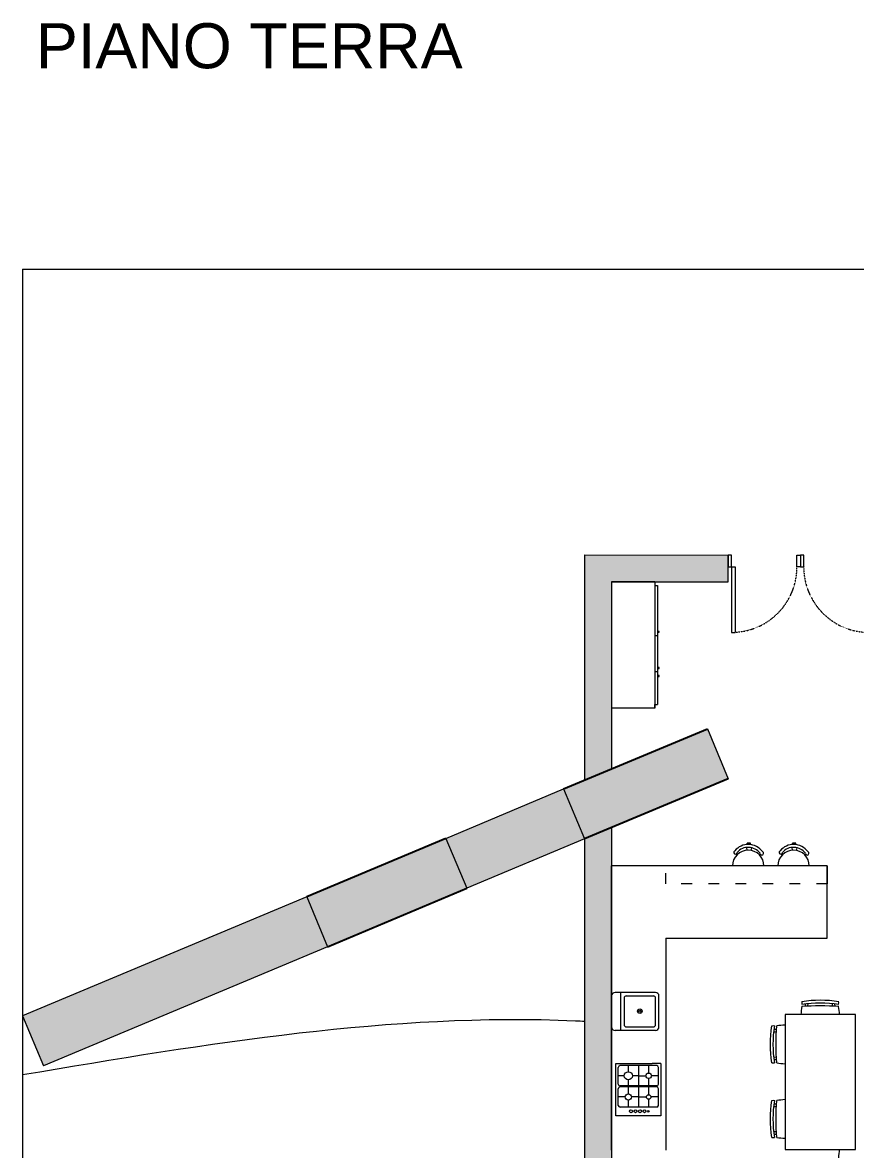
# Model space of a CAD drawing. Header units: millimetres. Extents: x 23333 to 28359, y 14545 to 18213.
# Drawn here: x 23333 to 24257, y 16963 to 18213 of the extents above; entities that cross this region are included whole.
import ezdxf

# ---------------------------------------------------------------- set-up
doc = ezdxf.new("R2010")
doc.units = ezdxf.units.MM
doc.linetypes.add('ACAD_ISO03W100', pattern=[30, 12, -18])
doc.linetypes.add('TRATTEGGIATA2', pattern=[0.375, 0.25, -0.125])
doc.layers.get('0').update_dxf_attribs({"lineweight": 18})
for name, color, linetype, lineweight in [('A-DOOR-FULL', 4, 'Continuous', 18), ('A-FURN', 9, 'Continuous', 13), ('curve di livello', 6, 'Continuous', 18), ('MURO', 1, 'Continuous', 25), ('vetro', 140, 'Continuous', 15), ('Wall', 7, 'Continuous', 20)]:
    doc.layers.add(name, color=color, linetype=linetype, lineweight=lineweight)
doc.styles.get("Standard").update_dxf_attribs({"font": 'Arial.ttf'})

msp = doc.modelspace()

# ---------------------------------------------------------------- hatches: boundary and pattern name
at = {"layer": 'Wall', "true_color": 0x636466}
h = msp.add_hatch(color=251, dxfattribs=at)
h.dxf.hatch_style = 1
h.paths.add_polyline_path([(26447.7, 17149.1), (26357.7, 17111.5), (26380.9, 17056.1), (26470.8, 17093.8)])
h.paths.add_polyline_path([(26850.5, 17252.8), (26840.1, 17277.6), (26754.4, 17277.6), (26447.7, 17149.1), (26470.8, 17093.8)])
h.paths.add_polyline_path([(26827.3, 17308.1), (26754.4, 17277.6), (26840.1, 17277.6)])
h.paths.add_polyline_path([(26909.7, 17277.6), (26840.1, 17277.6), (26850.5, 17252.8)])
h.paths.add_polyline_path([(27263.8, 17425.8), (27240.6, 17481.2), (26827.3, 17308.1), (26840.1, 17277.6), (26909.7, 17277.6)])
h.paths.add_polyline_path([(27662, 17592.6), (27662, 17592.6), (27638.8, 17647.9), (27240.6, 17481.2), (27263.8, 17425.8)])
h.paths.add_polyline_path([(28226.1, 17828.8), (28203, 17884.1), (27733.6, 17687.6), (27733.6, 17622.6)])
h.paths.add_polyline_path([(27733.6, 17687.6), (27638.8, 17647.9), (27662, 17592.6), (27733.6, 17622.6)])
h.paths.add_polyline_path([(28334.5, 17939.2), (28203, 17884.1), (28226.1, 17828.8), (28357.7, 17883.9)])
h.paths.add_polyline_path([(25309.8, 17939.2), (25178.3, 17884.2), (25201.4, 17828.8), (25333, 17883.9)])
h.paths.add_polyline_path([(25178.3, 17884.2), (25083.3, 17844.4), (25106.5, 17789.1), (25201.4, 17828.8)])
h.paths.add_polyline_path([(25083.3, 17844.4), (24708.9, 17687.6), (24708.9, 17622.6), (25106.5, 17789.1)])
h.paths.add_polyline_path([(24708.9, 17622.6), (24708.9, 17687.6), (24458.7, 17582.9), (24481.9, 17527.5)])
h.paths.add_polyline_path([(24458.7, 17582.9), (24274.2, 17505.6), (24297.3, 17450.2), (24481.9, 17527.5)])
h.paths.add_polyline_path([(23648.2, 17243.4), (23333, 17111.5), (23356.1, 17056.1), (23671.3, 17188.1)])
h.paths.add_polyline_path([(23825.8, 17252.8), (23815.4, 17277.6), (23729.6, 17277.6), (23648.2, 17243.4), (23671.3, 17188.1)])
h.paths.add_polyline_path([(23802.6, 17308.1), (23729.6, 17277.6), (23815.4, 17277.6)])
h.paths.add_polyline_path([(23956.5, 17307.5), (23933.3, 17362.9), (23802.6, 17308.1), (23815.4, 17277.6), (23885, 17277.6)])
h.paths.add_polyline_path([(23885, 17277.6), (23815.4, 17277.6), (23825.8, 17252.8)])
h.paths.add_polyline_path([(24092.7, 17429.6), (23933.3, 17362.9), (23956.5, 17307.5), (24115.9, 17374.2)])
h = msp.add_hatch(color=251, dxfattribs=at)
h.dxf.hatch_style = 1
h.paths.add_polyline_path([(23986.5, 17592.6), (24115.9, 17592.6), (24115.9, 17622.2), (23956.5, 17622.6), (23956.5, 17372.6), (23986.5, 17385.1)])
h.paths.add_polyline_path([(24553.2, 17622.4), (24275.9, 17622.2), (24275.9, 17609), (24275.9, 17592.6), (24481.9, 17592.6)])
h.paths.add_polyline_path([(25106.5, 17622.6), (24708.9, 17622.6), (24637.3, 17592.6), (24694.3, 17592.6), (24694.3, 17592.6), (24697.3, 17592.6), (24754.3, 17592.6), (24754.3, 17592.6), (24757.3, 17592.6), (24784.3, 17592.6), (24784.3, 17592.6), (24787.3, 17592.6), (24934.3, 17592.6), (24934.3, 17592.6), (24937.3, 17592.6), (25076.5, 17592.6), (25076.5, 17502.6), (25076.5, 17490.1), (25086.5, 17490.1), (25086.5, 17575.1), (25096.5, 17575.1), (25096.5, 17490.1), (25106.5, 17490.1)])
h.paths.add_polyline_path([(24861.5, 17592.6), (24851.5, 17592.6), (24851.5, 17527.7), (24861.5, 17527.7)], flags=17)
h.paths.add_polyline_path([(25076.5, 17382.6), (24861.5, 17382.6), (24861.5, 17442.7), (24851.5, 17442.7), (24851.5, 17372.6), (25076.5, 17372.6)])
h.paths.add_polyline_path([(25106.5, 17410.1), (25076.5, 17410.1), (25076.5, 17227.6), (25084, 17227.6), (25084, 17347.6), (25099, 17347.6), (25099, 17227.6), (25106.5, 17227.6)])
h.paths.add_polyline_path([(25106.5, 17010.1), (25076.5, 17010.1), (25076.5, 16872.6), (25076.5, 16842.6), (25106.5, 16842.6)])
h.paths.add_polyline_path([(24786.5, 16967.6), (24756.5, 16967.6), (24756.5, 16962.6), (24756.5, 16842.6), (24786.5, 16842.6), (24786.5, 16872.6)])
h.paths.add_polyline_path([(24786.5, 17377.6), (24746.5, 17377.6), (24746.5, 17347.6), (24786.5, 17347.6)])
h.paths.add_polyline_path([(24396.5, 17377.6), (24356.5, 17377.6), (24356.5, 17347.6), (24368.4, 17347.6), (24396.5, 17347.6)])
h.paths.add_polyline_path([(24386.5, 16967.6), (24356.5, 16967.6), (24356.5, 16872.6), (24336.5, 16872.6), (24336.5, 16842.6), (24386.5, 16842.6)])
h.paths.add_polyline_path([(23986.5, 16962.6), (23986.5, 17320.1), (23956.5, 17307.5), (23956.5, 16842.6), (24119, 16842.6), (24119, 16850.1), (23999, 16850.1), (23999, 16865.1), (24119, 16865.1), (24119, 16872.6), (23986.5, 16872.6)])

# ---------------------------------------------------------------- linework, layer by layer
for p, q in [((23333, 17939.2), (25333, 17939.2)), ((23333, 17939.2), (23333, 17046.3)), ((23333, 17220.4), (23333.3, 15614)), ((23333, 17046.3), (23333, 16864.5))]:
    msp.add_line(p, q)
at = {"layer": 'A-DOOR-FULL'}
for p, q in [((24192.1, 17609), (24192.1, 17622.2)), ((24192.1, 17622.2), (24195.9, 17622.2)), ((24195.9, 17622.2), (24195.9, 17609)), ((24199.6, 17622.2), (24195.9, 17622.2)), ((24195.9, 17622.2), (24195.9, 17609)), ((24199.6, 17609), (24199.6, 17622.2)), ((24119.6, 17609), (24123.4, 17609)), ((24119.6, 17609), (24119.6, 17536.5)), ((24123.4, 17609), (24123.4, 17536.5)), ((24195.9, 17609), (24192.1, 17609)), ((24195.9, 17609), (24199.6, 17609)), ((24119.6, 17536.5), (24123.4, 17536.5))]:
    msp.add_line(p, q, dxfattribs=at)
msp.add_lwpolyline([(24115.9, 17622.2), (24115.9, 17609), (24119.6, 17609), (24119.6, 17622.2)], close=True, dxfattribs=at)
at = {"layer": 'A-DOOR-FULL', "linetype": 'TRATTEGGIATA2', "ltscale": 0.25}
for centre, start, end in [((24119.6, 17609), 272.9777, 0), ((24272.1, 17609), 180, 267.0223)]:
    msp.add_arc(centre, 72.5, start, end, dxfattribs=at)
at = {"layer": 'A-FURN'}
for p, q in [((24034.5, 17592.6), (23986.5, 17592.6)), ((24034.5, 17592.6), (23986.5, 17592.6)), ((23986.5, 17592.6), (24034.5, 17592.6)), ((24034.5, 17592.6), (24034.5, 17452.6)), ((24034.5, 17592.6), (24034.5, 17588.6)), ((24034.5, 17588.6), (24037.5, 17588.6)), ((24037.5, 17588.6), (24037.5, 17456.6)), ((24037.5, 17532.6), (24034.5, 17532.6)), ((24039.2, 17537.6), (24037.5, 17537.6)), ((24037.5, 17536.6), (24039.2, 17536.6)), ((24039.2, 17536.6), (24039.2, 17537.6)), ((24037.5, 17492.6), (24034.5, 17492.6)), ((24039.2, 17497.6), (24037.5, 17497.6)), ((24037.5, 17496.6), (24039.2, 17496.6)), ((24039.2, 17496.6), (24039.2, 17497.6)), ((24039.2, 17488.6), (24037.5, 17488.6)), ((24037.5, 17487.6), (24039.2, 17487.6)), ((24039.2, 17487.6), (24039.2, 17488.6)), ((24034.5, 17452.6), (23986.5, 17452.6)), ((24034.5, 17452.6), (24034.5, 17456.6)), ((24034.5, 17456.6), (24037.5, 17456.6)), ((24136.7, 17301.3), (24136.7, 17302.9)), ((24140.7, 17302.9), (24136.7, 17302.9)), ((24140.7, 17301.2), (24140.7, 17302.9)), ((24187, 17301.3), (24187, 17302.9)), ((24191, 17302.9), (24187, 17302.9)), ((24191, 17301.2), (24191, 17302.9)), ((24136.1, 17298), (24136.4, 17295)), ((24141.5, 17297.8), (24141, 17294.8)), ((24186.4, 17298), (24186.7, 17295)), ((24191.8, 17297.8), (24191.3, 17294.8)), ((23986.5, 16962.6), (23986.5, 17277.6)), ((24225.8, 17277.6), (23986.5, 17277.6)), ((24225.8, 17197.6), (24225.8, 17277.6)), ((24225.8, 17277.6), (24225.8, 17257.6)), ((24046.5, 17197.6), (24046.5, 16962.6)), ((24046.5, 17197.6), (24225.8, 17197.6)), ((23996.5, 17137.3), (23996.5, 17095.4)), ((24002.8, 17133.5), (24032.8, 17133.5)), ((24201.1, 17124.9), (24201.1, 17122.3)), ((24204, 17125.2), (24203.9, 17122.4)), ((24231.6, 17122.4), (24231.5, 17125.2)), ((24234.4, 17122.3), (24234.3, 17124.9)), ((24169.3, 17093.4), (24166.5, 17093.3)), ((24169.5, 17096.2), (24166.9, 17096.1)), ((24166.5, 17065.8), (24169.3, 17065.7)), ((23991, 17000.7), (23991, 17058.7)), ((23991, 17058.7), (24031.5, 17058.7)), ((23993.9, 17035.7), (23993.9, 17054.2)), ((24031.5, 17056.2), (23995.5, 17056.2)), ((24005.1, 17049.5), (24005.1, 17056.2)), ((24016.4, 17056.2), (24016.4, 17033.7)), ((24027.6, 17048), (24027.6, 17056.2)), ((24041, 17058.7), (24031.5, 17058.7)), ((24036.5, 17056.2), (24031.5, 17056.2)), ((24038.5, 17035.7), (24038.5, 17054.2)), ((24041, 17058.7), (24041, 17000.7)), ((24166.9, 17062.9), (24169.5, 17062.9)), ((24000.6, 17045), (23993.9, 17045)), ((24005.1, 17033.7), (24005.1, 17040.5)), ((24016.4, 17045), (24009.6, 17045)), ((24016.4, 17045), (24024.6, 17045)), ((24027.6, 17033.7), (24027.6, 17042)), ((24031.5, 17045), (24030.2, 17045)), ((24038.5, 17045), (24031.5, 17045)), ((23993.9, 17012.2), (23993.9, 17030.7)), ((24031.5, 17033.7), (23995.5, 17033.7)), ((24031.5, 17032.7), (23995.5, 17032.7)), ((24005.1, 17025), (24005.1, 17032.7)), ((24016.4, 17032.7), (24016.4, 17010.2)), ((24027.6, 17024), (24027.6, 17032.7)), ((24036.5, 17033.7), (24031.5, 17033.7)), ((24036.5, 17032.7), (24031.5, 17032.7)), ((24038.5, 17012.2), (24038.5, 17030.7)), ((24001.6, 17021.5), (23993.9, 17021.5)), ((24005.1, 17010.2), (24005.1, 17018)), ((24016.4, 17021.5), (24008.6, 17021.5)), ((24016.4, 17021.5), (24025.1, 17021.5)), ((24027.6, 17010.2), (24027.6, 17019)), ((24031.5, 17021.5), (24029.7, 17021.5)), ((24038.5, 17021.5), (24031.5, 17021.5)), ((24031.5, 17010.2), (23995.9, 17010.2)), ((24036.5, 17010.2), (24031.5, 17010.2)), ((24169.3, 17010.7), (24166.5, 17010.6)), ((24169.5, 17013.6), (24166.9, 17013.5)), ((24031.5, 17000.7), (23991, 17000.7)), ((24041, 17000.7), (24031.5, 17000.7)), ((24166.5, 16983.2), (24169.3, 16983.1)), ((24166.9, 16980.3), (24169.5, 16980.2))]:
    msp.add_line(p, q, dxfattribs=at)
at = {"layer": 'A-FURN', "linetype": 'ACAD_ISO03W100'}
for p, q in [((24046.5, 17257.6), (24046.5, 17277.6)), ((24225.8, 17257.6), (24046.5, 17257.6))]:
    msp.add_line(p, q, dxfattribs=at)
at = {"layer": 'A-FURN'}
for points in [[(23986.5, 17133.5), (23986.5, 17099.1)], [(24035.3, 17137.3), (23990.3, 17137.3)], [(24000.3, 17131), (24000.3, 17101.6)], [(24035.3, 17101.6), (24035.3, 17131)], [(24039, 17099.1), (24039, 17133.5)], [(23990.3, 17095.4), (24035.3, 17095.4)], [(24002.8, 17099.1), (24032.8, 17099.1)]]:
    msp.add_lwpolyline(points, dxfattribs=at)
for points in [[(24197.5, 17127.5, -0.076111), (24238.4, 17127.5, -3.508425)], [(24197.5, 17124.4, -0.076135), (24238.4, 17124.3, -3.508425)], [(24197.5, 17122, -0.040002), (24238.4, 17122, -3.508425)], [(24164.2, 17059.3, -0.076111), (24164.3, 17100.3, -3.508425)], [(24167.4, 17059.3, -0.076135), (24167.4, 17100.3, -3.508425)], [(24169.7, 17059.3, -0.040002), (24169.8, 17100.3, -3.508425)], [(24164.2, 16976.7, -0.076111), (24164.3, 17017.6, -3.508425)], [(24167.4, 16976.7, -0.076135), (24167.4, 17017.6, -3.508425)], [(24169.7, 16976.6, -0.040002), (24169.8, 17017.6, -3.508425)]]:
    msp.add_lwpolyline(points, format="xyb", dxfattribs=at)
msp.add_lwpolyline([(24257, 17112.9), (24178.9, 17112.9), (24178.9, 16963.3), (24257, 16963.3)], close=True, dxfattribs=at)
for centre, radius in [((24017.8, 17116.6), 2.5), ((24017.8, 17116.6), 1.25), ((24005.1, 17045), 4.5), ((24027.6, 17045), 3), ((24005.1, 17021.5), 3.5), ((24027.6, 17021.5), 2.5), ((24008, 17005.6), 1.6), ((24013, 17005.6), 1.6), ((24018, 17005.6), 1.6), ((24023, 17005.6), 1.6), ((24027.2, 17005.6), 0.8)]:
    msp.add_circle(centre, radius, dxfattribs=at)
for centre, radius, start, end in [((24138, 17277.6), 17.5, 0.014, 179.986), ((24123.9, 17292.5), 1.95, 110.7405, 0.7528), ((24138.1, 17281.9), 19.5, 36.5122, 140.0778), ((24138.1, 17281.9), 16.3, 36.5122, 138.9658), ((24153.2, 17291.6), 1.95, 181.0303, 71.9941), ((24188.3, 17277.6), 17.5, 0.014, 179.986), ((24174.2, 17292.5), 1.95, 110.7405, 0.7528), ((24188.4, 17281.9), 19.5, 36.5122, 140.0778), ((24188.4, 17281.9), 16.3, 36.5122, 138.9658), ((24203.5, 17291.6), 1.95, 181.0303, 71.9941), ((23990.3, 17133.5), 3.75, 90, 180), ((24002.8, 17131), 2.5, 90, 180), ((24032.8, 17131), 2.5, 0, 90), ((24035.3, 17133.5), 3.75, 0, 90), ((24208.2, 17125.9), 10.8, 171.5154, 188.2468), ((24227.6, 17125.9), 10.8, 351.5154, 8.2468), ((24340.8, 17101.3), 144.8, 171.7935, 175.4272), ((24095.1, 17101.6), 144.7, 4.4723, 8.0879), ((23990.3, 17099.1), 3.75, 180, 270), ((24002.8, 17101.6), 2.5, 180, 270), ((24032.8, 17101.6), 2.5, 270, 0), ((24035.3, 17099.1), 3.75, 270, 0), ((24165.8, 17089.4), 10.8, 81.5154, 98.2468), ((24190.1, 16957), 144.7, 94.4723, 98.0879), ((23996.1, 17054), 2.2, 94.974, 175.026), ((24036.3, 17054), 2.2, 4.974, 85.026), ((24165.8, 17070), 10.8, 261.5154, 278.2468), ((24190.4, 17202.6), 144.8, 261.7935, 265.4272), ((23996.1, 17035.9), 2.2, 184.974, 265.026), ((23996.1, 17030.5), 2.2, 94.974, 175.026), ((24036.3, 17035.9), 2.2, 274.974, 355.026), ((24036.3, 17030.5), 2.2, 4.974, 85.026), ((24165.8, 17006.7), 10.8, 81.5154, 98.2468), ((24190.1, 16874.3), 144.7, 94.4723, 98.0879), ((23996.1, 17012.4), 2.2, 184.974, 265.026), ((24036.3, 17012.4), 2.2, 274.974, 355.026), ((24165.8, 16987.4), 10.8, 261.5154, 278.2468), ((24190.4, 17120), 144.8, 261.7935, 265.4272), ((24095.1, 16974.8), 144.8, 351.7935, 355.4272)]:
    msp.add_arc(centre, radius, start, end, dxfattribs=at)
at = {"layer": 'curve di livello'}
msp.add_open_spline([(23333, 17046.3), (23537.5, 17080.7), (23745.4, 17115.6), (23953.2, 17105.7), (23956.5, 17105.6)], degree=3, knots=[0, 0, 0, 0, 616.486041, 626.504857, 626.504857, 626.504857, 626.504857], dxfattribs=at)
at = {"layer": 'MURO'}
for p, q in [((23933.3, 17362.9), (24092.7, 17429.6)), ((24115.9, 17374.2), (23956.5, 17307.5)), ((23802.6, 17308.1), (23648.2, 17243.4)), ((23671.3, 17188.1), (23825.8, 17252.8))]:
    msp.add_line(p, q, dxfattribs=at)
at = {"layer": 'vetro'}
for p, q in [((23802.6, 17308.1), (23933.3, 17362.9)), ((23956.5, 17307.5), (23825.8, 17252.8)), ((23648.2, 17243.4), (23333, 17111.5)), ((23671.3, 17188.1), (23356.1, 17056.1)), ((23333, 17111.5), (23356.1, 17056.1))]:
    msp.add_line(p, q, dxfattribs=at)
at = {"layer": 'Wall'}
for p, q in [((23956.5, 17622.6), (24115.9, 17622.2)), ((23956.5, 17622.6), (23956.5, 17372.6)), ((24115.9, 17592.6), (24115.9, 17622.2)), ((23986.5, 17592.6), (24115.9, 17592.6)), ((23986.5, 17592.6), (23986.5, 17385.1)), ((23986.5, 17592.6), (24115.9, 17592.6)), ((23986.5, 17320.1), (23986.5, 16872.6)), ((23956.5, 17307.5), (23956.5, 16842.6))]:
    msp.add_line(p, q, dxfattribs=at)
at = {"layer": 'Wall', "color": 1}
for p, q in [((24092.7, 17429.6), (24115.9, 17374.2)), ((23933.3, 17362.9), (23956.5, 17307.5)), ((23802.6, 17308.1), (23825.8, 17252.8)), ((23648.2, 17243.4), (23671.3, 17188.1))]:
    msp.add_line(p, q, dxfattribs=at)

# ---------------------------------------------------------------- texts
at = {"insert": (23347.8, 18211.8), "char_height": 50, "attachment_point": 1}
msp.add_mtext_dynamic_manual_height_columns('PIANO TERRA', width=1017.121, gutter_width=12.5, heights=[0], dxfattribs=at)

doc.saveas('drawing.dxf')
